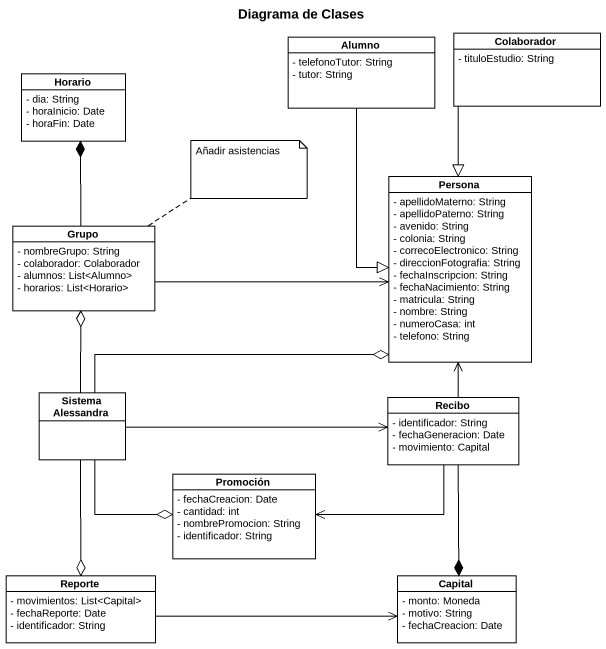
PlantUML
@startuml
title Diagrama de Clases
hide circle
hide empty members
skinparam classAttributeIconSize 0
class Alumno {
  - telefonoTutor: String
  - tutor: String
}
class Colaborador {
  - tituloEstudio: String
}
class Horario {
  - dia: String
  - horaInicio: Date
  - horaFin: Date
}
class Persona {
  - apellidoMaterno: String
  - apellidoPaterno: String
  - avenido: String
  - colonia: String
  - correcoElectronico: String
  - direccionFotografia: String
  - fechaInscripcion: String
  - fechaNacimiento: String
  - matricula: String
  - nombre: String
  - numeroCasa: int
  - telefono: String
}
class Grupo {
  - nombreGrupo: String
  - colaborador: Colaborador
  - alumnos: List<Alumno>
  - horarios: List<Horario>
}
class "Sistema Alessandra" as Sistema_Alessandra
class Recibo {
  - identificador: String
  - fechaGeneracion: Date
  - movimiento: Capital
}
class Promoción {
  - fechaCreacion: Date
  - cantidad: int
  - nombrePromocion: String
  - identificador: String
}
class Reporte {
  - movimientos: List<Capital>
  - fechaReporte: Date
  - identificador: String
}
class Capital {
  - monto: Moneda
  - motivo: String
  - fechaCreacion: Date
}
Alumno --|> Persona
Colaborador --|> Persona
Grupo -up-* Horario
Grupo -right-> Persona
Sistema_Alessandra -right-o Persona
Sistema_Alessandra -up-o Grupo
Sistema_Alessandra -right-> Recibo
Sistema_Alessandra -right-o Promoción
Sistema_Alessandra --o Reporte
Recibo -up-> Persona
Recibo -left-> Promoción
Recibo --* Capital
Reporte -right-> Capital
note right of Grupo : Añadir asistencias
@enduml
